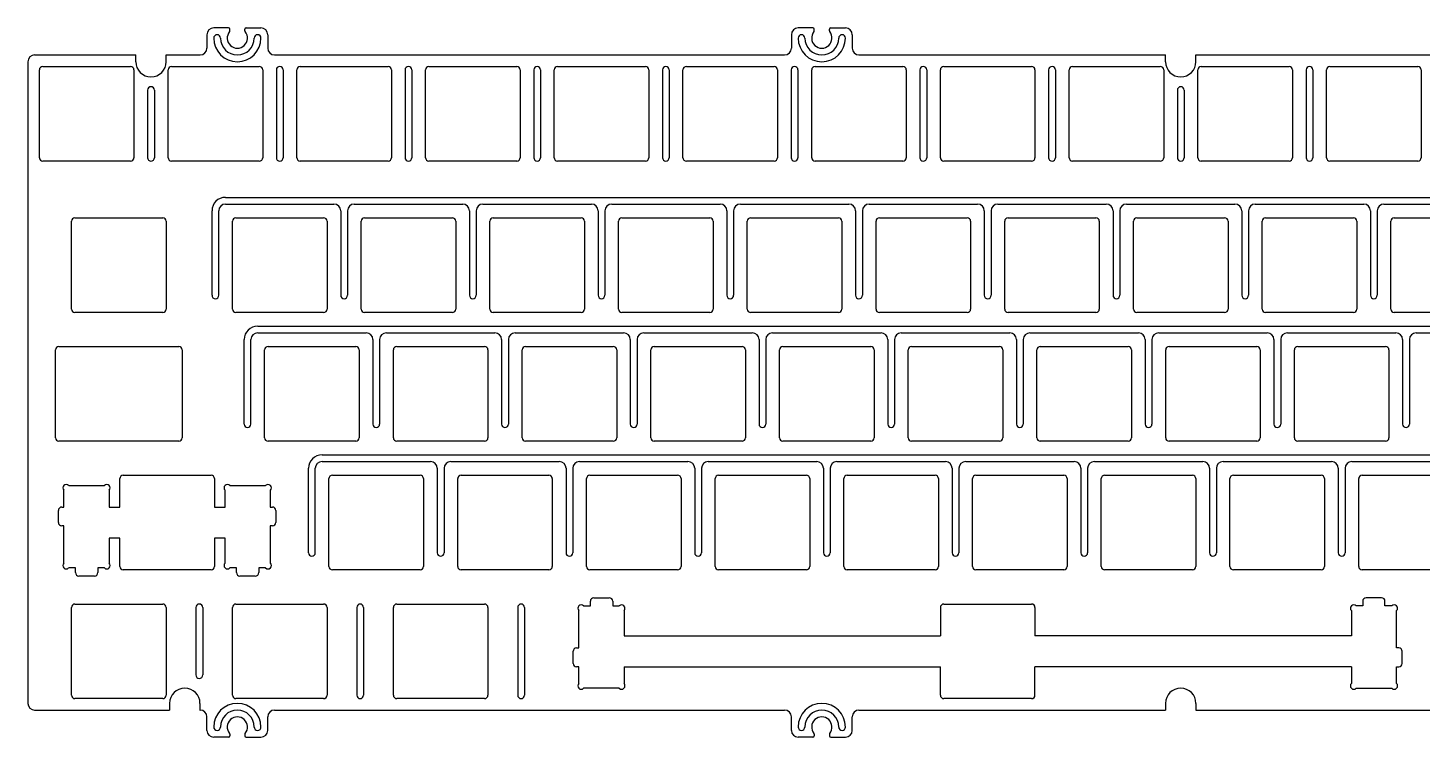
# Model space of a CAD drawing. Header units: millimetres. Extents: x 2457 to 2802, y 1540 to 1645.
# Drawn here: x 2457.1 to 2663.5, y 1539.7 to 1644.7 of the extents above; entities that cross this region are included whole.
import ezdxf

# ---------------------------------------------------------------- set-up
doc = ezdxf.new("R2010")
doc.units = ezdxf.units.MM

msp = doc.modelspace()

# ---------------------------------------------------------------- linework, layer by layer
for p, q in [((2486.83, 1644.66), (2484.65, 1644.66)), ((2489.47, 1644.66), (2491.65, 1644.66)), ((2573.33, 1644.66), (2571.15, 1644.66)), ((2575.97, 1644.66), (2578.15, 1644.66)), ((2483.65, 1643.66), (2483.65, 1641.66)), ((2485.15, 1643.66), (2485.15, 1643.66)), ((2487.03, 1644.24), (2487.03, 1644.46)), ((2489.27, 1644.24), (2489.27, 1644.46)), ((2491.15, 1643.66), (2491.15, 1643.66)), ((2492.65, 1643.66), (2492.65, 1641.66)), ((2570.15, 1643.66), (2570.15, 1641.66)), ((2571.65, 1643.66), (2571.65, 1643.66)), ((2573.53, 1644.24), (2573.53, 1644.46)), ((2575.77, 1644.24), (2575.77, 1644.46)), ((2577.65, 1643.66), (2577.65, 1643.66)), ((2579.15, 1643.66), (2579.15, 1641.66)), ((2458.15, 1640.66), (2473.12, 1640.66)), ((2473.12, 1639.66), (2473.12, 1640.66)), ((2477.62, 1640.66), (2482.65, 1640.66)), ((2477.62, 1639.66), (2477.62, 1640.66)), ((2493.65, 1640.66), (2569.15, 1640.66)), ((2580.15, 1640.66), (2625.52, 1640.66)), ((2625.52, 1639.66), (2625.52, 1640.66)), ((2630.02, 1640.66), (2678.75, 1640.66)), ((2630.02, 1639.66), (2630.02, 1640.66)), ((2457.15, 1639.66), (2457.15, 1544.71)), ((2458.85, 1625.46), (2458.85, 1638.46)), ((2459.35, 1638.96), (2472.35, 1638.96)), ((2472.85, 1638.46), (2472.85, 1625.46)), ((2477.9, 1625.46), (2477.9, 1638.46)), ((2478.4, 1638.96), (2491.4, 1638.96)), ((2491.9, 1638.46), (2491.9, 1625.46)), ((2493.92, 1638.46), (2493.92, 1625.46)), ((2494.42, 1638.96), (2494.42, 1638.96)), ((2494.92, 1638.46), (2494.92, 1625.46)), ((2496.95, 1625.46), (2496.95, 1638.46)), ((2497.45, 1638.96), (2510.45, 1638.96)), ((2510.95, 1638.46), (2510.95, 1625.46)), ((2512.97, 1638.46), (2512.97, 1625.46)), ((2513.47, 1638.96), (2513.47, 1638.96)), ((2513.97, 1638.46), (2513.97, 1625.46)), ((2516, 1625.46), (2516, 1638.46)), ((2516.5, 1638.96), (2529.5, 1638.96)), ((2530, 1638.46), (2530, 1625.46)), ((2532.02, 1638.46), (2532.02, 1625.46)), ((2532.52, 1638.96), (2532.52, 1638.96)), ((2533.02, 1638.46), (2533.02, 1625.46)), ((2535.05, 1625.46), (2535.05, 1638.46)), ((2535.55, 1638.96), (2548.55, 1638.96)), ((2549.05, 1638.46), (2549.05, 1625.46)), ((2551.07, 1638.46), (2551.07, 1625.46)), ((2551.57, 1638.96), (2551.57, 1638.96)), ((2552.07, 1638.46), (2552.07, 1625.46)), ((2554.1, 1625.46), (2554.1, 1638.46)), ((2554.6, 1638.96), (2567.6, 1638.96)), ((2568.1, 1638.46), (2568.1, 1625.46)), ((2570.12, 1638.46), (2570.12, 1625.46)), ((2570.62, 1638.96), (2570.62, 1638.96)), ((2571.12, 1638.46), (2571.12, 1625.46)), ((2573.15, 1625.46), (2573.15, 1638.46)), ((2573.65, 1638.96), (2586.65, 1638.96)), ((2587.15, 1638.46), (2587.15, 1625.46)), ((2589.17, 1638.46), (2589.17, 1625.46)), ((2589.67, 1638.96), (2589.67, 1638.96)), ((2590.17, 1638.46), (2590.17, 1625.46)), ((2592.2, 1625.46), (2592.2, 1638.46)), ((2592.7, 1638.96), (2605.7, 1638.96)), ((2606.2, 1638.46), (2606.2, 1625.46)), ((2608.22, 1638.46), (2608.22, 1625.46)), ((2608.72, 1638.96), (2608.72, 1638.96)), ((2609.22, 1638.46), (2609.22, 1625.46)), ((2611.25, 1625.46), (2611.25, 1638.46)), ((2611.75, 1638.96), (2624.75, 1638.96)), ((2625.25, 1638.46), (2625.25, 1625.46)), ((2630.3, 1625.46), (2630.3, 1638.46)), ((2630.8, 1638.96), (2643.8, 1638.96)), ((2644.3, 1638.46), (2644.3, 1625.46)), ((2646.32, 1638.46), (2646.32, 1625.46)), ((2646.82, 1638.96), (2646.82, 1638.96)), ((2647.32, 1638.46), (2647.32, 1625.46)), ((2649.35, 1625.46), (2649.35, 1638.46)), ((2649.85, 1638.96), (2662.85, 1638.96)), ((2663.35, 1638.46), (2663.35, 1625.46)), ((2474.87, 1635.46), (2474.87, 1625.46)), ((2475.37, 1635.96), (2475.37, 1635.96)), ((2475.87, 1635.46), (2475.87, 1625.46)), ((2627.27, 1635.46), (2627.27, 1625.46)), ((2627.77, 1635.96), (2627.77, 1635.96)), ((2628.27, 1635.46), (2628.27, 1625.46)), ((2472.35, 1624.96), (2459.35, 1624.96)), ((2475.37, 1624.96), (2475.37, 1624.96)), ((2491.4, 1624.96), (2478.4, 1624.96)), ((2494.42, 1624.96), (2494.42, 1624.96)), ((2510.45, 1624.96), (2497.45, 1624.96)), ((2513.47, 1624.96), (2513.47, 1624.96)), ((2529.5, 1624.96), (2516.5, 1624.96)), ((2532.52, 1624.96), (2532.52, 1624.96)), ((2548.55, 1624.96), (2535.55, 1624.96)), ((2551.57, 1624.96), (2551.57, 1624.96)), ((2567.6, 1624.96), (2554.6, 1624.96)), ((2570.62, 1624.96), (2570.62, 1624.96)), ((2586.65, 1624.96), (2573.65, 1624.96)), ((2589.67, 1624.96), (2589.67, 1624.96)), ((2605.7, 1624.96), (2592.7, 1624.96)), ((2608.72, 1624.96), (2608.72, 1624.96)), ((2624.75, 1624.96), (2611.75, 1624.96)), ((2627.77, 1624.96), (2627.77, 1624.96)), ((2643.8, 1624.96), (2630.8, 1624.96)), ((2646.82, 1624.96), (2646.82, 1624.96)), ((2662.85, 1624.96), (2649.85, 1624.96)), ((2486.4, 1619.59), (2712, 1619.59)), ((2486.4, 1618.59), (2502.45, 1618.59)), ((2505.45, 1618.59), (2521.5, 1618.59)), ((2524.5, 1618.59), (2540.55, 1618.59)), ((2543.55, 1618.59), (2559.6, 1618.59)), ((2562.6, 1618.59), (2578.65, 1618.59)), ((2581.65, 1618.59), (2597.7, 1618.59)), ((2600.7, 1618.59), (2616.75, 1618.59)), ((2619.75, 1618.59), (2635.8, 1618.59)), ((2638.8, 1618.59), (2654.85, 1618.59)), ((2657.85, 1618.59), (2673.9, 1618.59)), ((2463.61, 1603.06), (2463.61, 1616.06)), ((2464.11, 1616.56), (2477.11, 1616.56)), ((2477.61, 1616.06), (2477.61, 1603.06)), ((2484.4, 1605.09), (2484.4, 1617.59)), ((2485.4, 1605.09), (2485.4, 1617.59)), ((2487.42, 1603.06), (2487.42, 1616.06)), ((2487.92, 1616.56), (2500.92, 1616.56)), ((2501.42, 1616.06), (2501.42, 1603.06)), ((2503.45, 1617.59), (2503.45, 1605.09)), ((2504.45, 1617.59), (2504.45, 1605.09)), ((2506.47, 1603.06), (2506.47, 1616.06)), ((2506.97, 1616.56), (2519.97, 1616.56)), ((2520.47, 1616.06), (2520.47, 1603.06)), ((2522.5, 1617.59), (2522.5, 1605.09)), ((2523.5, 1617.59), (2523.5, 1605.09)), ((2525.52, 1603.06), (2525.52, 1616.06)), ((2526.02, 1616.56), (2539.02, 1616.56)), ((2539.52, 1616.06), (2539.52, 1603.06)), ((2541.55, 1617.59), (2541.55, 1605.09)), ((2542.55, 1617.59), (2542.55, 1605.09)), ((2544.57, 1603.06), (2544.57, 1616.06)), ((2545.07, 1616.56), (2558.07, 1616.56)), ((2558.57, 1616.06), (2558.57, 1603.06)), ((2560.6, 1617.59), (2560.6, 1605.09)), ((2561.6, 1617.59), (2561.6, 1605.09)), ((2563.62, 1603.06), (2563.62, 1616.06)), ((2564.12, 1616.56), (2577.12, 1616.56)), ((2577.62, 1616.06), (2577.62, 1603.06)), ((2579.65, 1617.59), (2579.65, 1605.09)), ((2580.65, 1617.59), (2580.65, 1605.09)), ((2582.67, 1603.06), (2582.67, 1616.06)), ((2583.17, 1616.56), (2596.17, 1616.56)), ((2596.67, 1616.06), (2596.67, 1603.06)), ((2598.7, 1617.59), (2598.7, 1605.09)), ((2599.7, 1617.59), (2599.7, 1605.09)), ((2601.72, 1603.06), (2601.72, 1616.06)), ((2602.22, 1616.56), (2615.22, 1616.56)), ((2615.72, 1616.06), (2615.72, 1603.06)), ((2617.75, 1617.59), (2617.75, 1605.09)), ((2618.75, 1617.59), (2618.75, 1605.09)), ((2620.77, 1603.06), (2620.77, 1616.06)), ((2621.27, 1616.56), (2634.27, 1616.56)), ((2634.77, 1616.06), (2634.77, 1603.06)), ((2636.8, 1617.59), (2636.8, 1605.09)), ((2637.8, 1617.59), (2637.8, 1605.09)), ((2639.82, 1603.06), (2639.82, 1616.06)), ((2640.32, 1616.56), (2653.32, 1616.56)), ((2653.82, 1616.06), (2653.82, 1603.06)), ((2655.85, 1617.59), (2655.85, 1605.09)), ((2656.85, 1617.59), (2656.85, 1605.09)), ((2658.87, 1603.06), (2658.87, 1616.06)), ((2659.37, 1616.56), (2672.37, 1616.56)), ((2477.11, 1602.56), (2464.11, 1602.56)), ((2500.92, 1602.56), (2487.92, 1602.56)), ((2519.97, 1602.56), (2506.97, 1602.56)), ((2539.02, 1602.56), (2526.02, 1602.56)), ((2558.07, 1602.56), (2545.07, 1602.56)), ((2577.12, 1602.56), (2564.12, 1602.56)), ((2596.17, 1602.56), (2583.17, 1602.56)), ((2615.22, 1602.56), (2602.22, 1602.56)), ((2634.27, 1602.56), (2621.27, 1602.56)), ((2653.32, 1602.56), (2640.32, 1602.56)), ((2672.37, 1602.56), (2659.37, 1602.56)), ((2491.16, 1600.54), (2697.71, 1600.54)), ((2491.16, 1599.54), (2507.21, 1599.54)), ((2510.21, 1599.54), (2526.26, 1599.54)), ((2529.26, 1599.54), (2545.31, 1599.54)), ((2548.31, 1599.54), (2564.36, 1599.54)), ((2567.36, 1599.54), (2583.41, 1599.54)), ((2586.41, 1599.54), (2602.46, 1599.54)), ((2605.46, 1599.54), (2621.51, 1599.54)), ((2624.51, 1599.54), (2640.56, 1599.54)), ((2643.56, 1599.54), (2659.61, 1599.54)), ((2662.61, 1599.54), (2678.66, 1599.54)), ((2461.73, 1597.51), (2479.49, 1597.51)), ((2489.16, 1586.04), (2489.16, 1598.54)), ((2490.16, 1586.04), (2490.16, 1598.54)), ((2492.69, 1597.51), (2505.69, 1597.51)), ((2508.21, 1598.54), (2508.21, 1586.04)), ((2509.21, 1598.54), (2509.21, 1586.04)), ((2511.74, 1597.51), (2524.74, 1597.51)), ((2527.26, 1598.54), (2527.26, 1586.04)), ((2528.26, 1598.54), (2528.26, 1586.04)), ((2530.79, 1597.51), (2543.79, 1597.51)), ((2546.31, 1598.54), (2546.31, 1586.04)), ((2547.31, 1598.54), (2547.31, 1586.04)), ((2549.84, 1597.51), (2562.84, 1597.51)), ((2565.36, 1598.54), (2565.36, 1586.04)), ((2566.36, 1598.54), (2566.36, 1586.04)), ((2568.89, 1597.51), (2581.89, 1597.51)), ((2584.41, 1598.54), (2584.41, 1586.04)), ((2585.41, 1598.54), (2585.41, 1586.04)), ((2587.94, 1597.51), (2600.94, 1597.51)), ((2603.46, 1598.54), (2603.46, 1586.04)), ((2604.46, 1598.54), (2604.46, 1586.04)), ((2606.99, 1597.51), (2619.99, 1597.51)), ((2622.51, 1598.54), (2622.51, 1586.04)), ((2623.51, 1598.54), (2623.51, 1586.04)), ((2626.04, 1597.51), (2639.04, 1597.51)), ((2641.56, 1598.54), (2641.56, 1586.04)), ((2642.56, 1598.54), (2642.56, 1586.04)), ((2645.09, 1597.51), (2658.09, 1597.51)), ((2660.61, 1598.54), (2660.61, 1586.04)), ((2661.61, 1598.54), (2661.61, 1586.04)), ((2461.23, 1584.01), (2461.23, 1597.01)), ((2479.99, 1597.01), (2479.99, 1584.01)), ((2492.19, 1584.01), (2492.19, 1597.01)), ((2506.19, 1597.01), (2506.19, 1584.01)), ((2511.24, 1584.01), (2511.24, 1597.01)), ((2525.24, 1597.01), (2525.24, 1584.01)), ((2530.29, 1584.01), (2530.29, 1597.01)), ((2544.29, 1597.01), (2544.29, 1584.01)), ((2549.34, 1584.01), (2549.34, 1597.01)), ((2563.34, 1597.01), (2563.34, 1584.01)), ((2568.39, 1584.01), (2568.39, 1597.01)), ((2582.39, 1597.01), (2582.39, 1584.01)), ((2587.44, 1584.01), (2587.44, 1597.01)), ((2601.44, 1597.01), (2601.44, 1584.01)), ((2606.49, 1584.01), (2606.49, 1597.01)), ((2620.49, 1597.01), (2620.49, 1584.01)), ((2625.54, 1584.01), (2625.54, 1597.01)), ((2639.54, 1597.01), (2639.54, 1584.01)), ((2644.59, 1584.01), (2644.59, 1597.01)), ((2658.59, 1597.01), (2658.59, 1584.01)), ((2479.49, 1583.51), (2461.73, 1583.51)), ((2505.69, 1583.51), (2492.69, 1583.51)), ((2524.74, 1583.51), (2511.74, 1583.51)), ((2543.79, 1583.51), (2530.79, 1583.51)), ((2562.84, 1583.51), (2549.84, 1583.51)), ((2581.89, 1583.51), (2568.89, 1583.51)), ((2600.94, 1583.51), (2587.94, 1583.51)), ((2619.99, 1583.51), (2606.99, 1583.51)), ((2639.04, 1583.51), (2626.04, 1583.51)), ((2658.09, 1583.51), (2645.09, 1583.51)), ((2500.69, 1581.49), (2688.19, 1581.49)), ((2498.69, 1566.99), (2498.69, 1579.49)), ((2499.69, 1566.99), (2499.69, 1579.49)), ((2500.69, 1580.49), (2516.74, 1580.49)), ((2517.74, 1579.49), (2517.74, 1566.99)), ((2518.74, 1579.49), (2518.74, 1566.99)), ((2519.74, 1580.49), (2535.79, 1580.49)), ((2536.79, 1579.49), (2536.79, 1566.99)), ((2537.79, 1579.49), (2537.79, 1566.99)), ((2538.79, 1580.49), (2554.84, 1580.49)), ((2555.84, 1579.49), (2555.84, 1566.99)), ((2556.84, 1579.49), (2556.84, 1566.99)), ((2557.84, 1580.49), (2573.89, 1580.49)), ((2574.89, 1579.49), (2574.89, 1566.99)), ((2575.89, 1579.49), (2575.89, 1566.99)), ((2576.89, 1580.49), (2592.94, 1580.49)), ((2593.94, 1579.49), (2593.94, 1566.99)), ((2594.94, 1579.49), (2594.94, 1566.99)), ((2595.94, 1580.49), (2611.99, 1580.49)), ((2612.99, 1579.49), (2612.99, 1566.99)), ((2613.99, 1579.49), (2613.99, 1566.99)), ((2614.99, 1580.49), (2631.04, 1580.49)), ((2632.04, 1579.49), (2632.04, 1566.99)), ((2633.04, 1579.49), (2633.04, 1566.99)), ((2634.04, 1580.49), (2650.09, 1580.49)), ((2651.09, 1579.49), (2651.09, 1566.99)), ((2652.09, 1579.49), (2652.09, 1566.99)), ((2653.09, 1580.49), (2669.14, 1580.49)), ((2463.19, 1576.94), (2468.47, 1576.94)), ((2470.76, 1573.76), (2470.76, 1577.96)), ((2471.26, 1578.46), (2484.26, 1578.46)), ((2484.76, 1577.96), (2484.76, 1573.76)), ((2487.04, 1576.94), (2492.32, 1576.94)), ((2501.71, 1564.96), (2501.71, 1577.96)), ((2502.21, 1578.46), (2515.21, 1578.46)), ((2515.71, 1577.96), (2515.71, 1564.96)), ((2520.76, 1564.96), (2520.76, 1577.96)), ((2521.26, 1578.46), (2534.26, 1578.46)), ((2534.76, 1577.96), (2534.76, 1564.96)), ((2539.81, 1564.96), (2539.81, 1577.96)), ((2540.31, 1578.46), (2553.31, 1578.46)), ((2553.81, 1577.96), (2553.81, 1564.96)), ((2558.86, 1564.96), (2558.86, 1577.96)), ((2559.36, 1578.46), (2572.36, 1578.46)), ((2572.86, 1577.96), (2572.86, 1564.96)), ((2577.91, 1564.96), (2577.91, 1577.96)), ((2578.41, 1578.46), (2591.41, 1578.46)), ((2591.91, 1577.96), (2591.91, 1564.96)), ((2596.96, 1564.96), (2596.96, 1577.96)), ((2597.46, 1578.46), (2610.46, 1578.46)), ((2610.96, 1577.96), (2610.96, 1564.96)), ((2616.01, 1564.96), (2616.01, 1577.96)), ((2616.51, 1578.46), (2629.51, 1578.46)), ((2630.01, 1577.96), (2630.01, 1564.96)), ((2635.06, 1564.96), (2635.06, 1577.96)), ((2635.56, 1578.46), (2648.56, 1578.46)), ((2649.06, 1577.96), (2649.06, 1564.96)), ((2654.11, 1564.96), (2654.11, 1577.96)), ((2654.61, 1578.46), (2667.61, 1578.46)), ((2462.48, 1573.76), (2462.48, 1576.24)), ((2469.18, 1576.24), (2469.18, 1573.76)), ((2486.33, 1573.76), (2486.33, 1576.24)), ((2493.03, 1576.24), (2493.03, 1573.76)), ((2461.66, 1571.47), (2461.66, 1573.26)), ((2462.16, 1573.76), (2462.48, 1573.76)), ((2469.18, 1573.76), (2470.76, 1573.76)), ((2484.76, 1573.76), (2486.33, 1573.76)), ((2493.03, 1573.76), (2493.36, 1573.76)), ((2493.86, 1573.26), (2493.86, 1571.47)), ((2462.48, 1570.97), (2462.16, 1570.97)), ((2462.48, 1565.45), (2462.48, 1570.97)), ((2493.03, 1570.97), (2493.03, 1565.45)), ((2493.36, 1570.97), (2493.03, 1570.97)), ((2469.18, 1569.16), (2469.18, 1565.45)), ((2470.76, 1569.16), (2469.18, 1569.16)), ((2470.76, 1564.96), (2470.76, 1569.16)), ((2484.76, 1569.16), (2484.76, 1564.96)), ((2486.33, 1569.16), (2484.76, 1569.16)), ((2486.33, 1565.45), (2486.33, 1569.16)), ((2464.21, 1564.75), (2463.19, 1564.75)), ((2464.21, 1564.05), (2464.21, 1564.75)), ((2467.51, 1564.75), (2467.51, 1564.05)), ((2468.47, 1564.75), (2467.51, 1564.75)), ((2484.26, 1564.46), (2471.26, 1564.46)), ((2488.01, 1564.75), (2487.04, 1564.75)), ((2488.01, 1564.05), (2488.01, 1564.75)), ((2491.31, 1564.75), (2491.31, 1564.05)), ((2492.32, 1564.75), (2491.31, 1564.75)), ((2515.21, 1564.46), (2502.21, 1564.46)), ((2534.26, 1564.46), (2521.26, 1564.46)), ((2553.31, 1564.46), (2540.31, 1564.46)), ((2572.36, 1564.46), (2559.36, 1564.46)), ((2591.41, 1564.46), (2578.41, 1564.46)), ((2610.46, 1564.46), (2597.46, 1564.46)), ((2629.51, 1564.46), (2616.51, 1564.46)), ((2648.56, 1564.46), (2635.56, 1564.46)), ((2667.61, 1564.46), (2654.61, 1564.46)), ((2467.01, 1563.55), (2464.71, 1563.55)), ((2490.81, 1563.55), (2488.51, 1563.55)), ((2540.9, 1560.33), (2543.2, 1560.33)), ((2657.5, 1560.33), (2655.2, 1560.33)), ((2463.61, 1545.91), (2463.61, 1558.91)), ((2464.11, 1559.41), (2477.11, 1559.41)), ((2477.61, 1558.91), (2477.61, 1545.91)), ((2482.02, 1558.91), (2482.02, 1548.91)), ((2482.52, 1559.41), (2482.52, 1559.41)), ((2483.02, 1558.91), (2483.02, 1548.91)), ((2487.42, 1545.91), (2487.42, 1558.91)), ((2487.92, 1559.41), (2500.92, 1559.41)), ((2501.42, 1558.91), (2501.42, 1545.91)), ((2505.83, 1558.91), (2505.83, 1545.91)), ((2506.33, 1559.41), (2506.33, 1559.41)), ((2506.83, 1558.91), (2506.83, 1545.91)), ((2511.24, 1545.91), (2511.24, 1558.91)), ((2511.74, 1559.41), (2524.74, 1559.41)), ((2525.24, 1558.91), (2525.24, 1545.91)), ((2529.64, 1558.91), (2529.64, 1545.91)), ((2530.14, 1559.41), (2530.14, 1559.41)), ((2530.64, 1558.91), (2530.64, 1545.91)), ((2538.68, 1552.91), (2538.68, 1558.43)), ((2539.38, 1559.13), (2540.4, 1559.13)), ((2540.4, 1559.13), (2540.4, 1559.83)), ((2543.7, 1559.83), (2543.7, 1559.13)), ((2543.7, 1559.13), (2544.67, 1559.13)), ((2545.38, 1558.43), (2545.38, 1554.71)), ((2592.2, 1558.91), (2592.2, 1554.71)), ((2592.7, 1559.41), (2605.7, 1559.41)), ((2606.2, 1558.91), (2606.2, 1554.71)), ((2653.02, 1558.43), (2653.02, 1554.71)), ((2654.7, 1559.13), (2653.73, 1559.13)), ((2654.7, 1559.83), (2654.7, 1559.13)), ((2658, 1559.13), (2658, 1559.83)), ((2659.02, 1559.13), (2658, 1559.13)), ((2659.72, 1552.91), (2659.72, 1558.43)), ((2545.38, 1554.71), (2592.2, 1554.71)), ((2653.02, 1554.71), (2606.2, 1554.71)), ((2537.85, 1550.62), (2537.85, 1552.41)), ((2538.35, 1552.91), (2538.68, 1552.91)), ((2660.05, 1552.91), (2659.72, 1552.91)), ((2660.55, 1550.62), (2660.55, 1552.41)), ((2538.68, 1550.12), (2538.35, 1550.12)), ((2538.68, 1547.64), (2538.68, 1550.12)), ((2545.38, 1550.12), (2545.38, 1547.64)), ((2545.38, 1550.12), (2592.2, 1550.12)), ((2592.2, 1545.91), (2592.2, 1550.12)), ((2606.2, 1545.91), (2606.2, 1550.12)), ((2653.02, 1550.12), (2606.2, 1550.12)), ((2653.02, 1550.12), (2653.02, 1547.64)), ((2659.72, 1547.64), (2659.72, 1550.12)), ((2659.72, 1550.12), (2660.05, 1550.12)), ((2482.52, 1548.41), (2482.52, 1548.41)), ((2544.67, 1546.94), (2539.38, 1546.94)), ((2653.73, 1546.94), (2659.02, 1546.94)), ((2458.15, 1543.71), (2478.12, 1543.71)), ((2477.11, 1545.41), (2464.11, 1545.41)), ((2478.12, 1544.71), (2478.12, 1543.71)), ((2482.62, 1544.71), (2482.62, 1543.71)), ((2482.62, 1543.71), (2482.65, 1543.71)), ((2500.92, 1545.41), (2487.92, 1545.41)), ((2493.65, 1543.71), (2569.15, 1543.71)), ((2506.33, 1545.41), (2506.33, 1545.41)), ((2524.74, 1545.41), (2511.74, 1545.41)), ((2530.14, 1545.41), (2530.14, 1545.41)), ((2580.15, 1543.71), (2625.52, 1543.71)), ((2605.7, 1545.41), (2592.7, 1545.41)), ((2625.52, 1544.71), (2625.52, 1543.71)), ((2630.02, 1544.71), (2630.02, 1543.71)), ((2630.02, 1543.71), (2678.75, 1543.71)), ((2483.65, 1540.71), (2483.65, 1542.71)), ((2492.65, 1540.71), (2492.65, 1542.71)), ((2570.15, 1540.71), (2570.15, 1542.71)), ((2579.15, 1540.71), (2579.15, 1542.71)), ((2486.83, 1539.71), (2484.65, 1539.71)), ((2485.15, 1540.71), (2485.15, 1540.71)), ((2487.03, 1540.14), (2487.03, 1539.91)), ((2489.27, 1540.14), (2489.27, 1539.91)), ((2489.47, 1539.71), (2491.65, 1539.71)), ((2491.15, 1540.71), (2491.15, 1540.71)), ((2573.33, 1539.71), (2571.15, 1539.71)), ((2571.65, 1540.71), (2571.65, 1540.71)), ((2573.53, 1540.14), (2573.53, 1539.91)), ((2575.77, 1540.14), (2575.77, 1539.91)), ((2575.97, 1539.71), (2578.15, 1539.71)), ((2577.65, 1540.71), (2577.65, 1540.71))]:
    msp.add_line(p, q)
for centre, radius, start, end in [((2484.65, 1643.66), 1, 90, 180), ((2486.83, 1644.46), 0.2, 0, 90), ((2489.47, 1644.46), 0.2, 90, 180), ((2491.65, 1643.66), 1, 0, 90), ((2571.15, 1643.66), 1, 90, 180), ((2573.33, 1644.46), 0.2, 0, 90), ((2575.97, 1644.46), 0.2, 90, 180), ((2578.15, 1643.66), 1, 0, 90), ((2485.15, 1643.16), 0.5, 90, 180), ((2488.15, 1643.16), 3.5, 180, 0), ((2485.15, 1643.16), 0.5, 0, 90), ((2488.15, 1643.16), 2.5, 180, 360), ((2488.15, 1643.16), 1.5, 140.8335, 39.1665), ((2486.83, 1644.24), 0.2, 320.8335, 0), ((2489.47, 1644.24), 0.2, 180, 219.1665), ((2491.15, 1643.16), 0.5, 90, 180), ((2491.15, 1643.16), 0.5, 0, 90), ((2571.65, 1643.16), 0.5, 90, 180), ((2574.65, 1643.16), 3.5, 180, 0), ((2571.65, 1643.16), 0.5, 0, 90), ((2574.65, 1643.16), 2.5, 180, 360), ((2574.65, 1643.16), 1.5, 140.8335, 39.1665), ((2573.33, 1644.24), 0.2, 320.8335, 0), ((2575.97, 1644.24), 0.2, 180, 219.1665), ((2577.65, 1643.16), 0.5, 90, 180), ((2577.65, 1643.16), 0.5, 0, 90), ((2458.15, 1639.66), 1, 90, 180), ((2482.65, 1641.66), 1, 270, 0), ((2493.65, 1641.66), 1, 180, 270), ((2569.15, 1641.66), 1, 270, 0), ((2580.15, 1641.66), 1, 180, 270), ((2459.35, 1638.46), 0.5, 90, 180), ((2472.35, 1638.46), 0.5, 0, 90), ((2475.37, 1639.66), 2.25, 180, 360), ((2478.4, 1638.46), 0.5, 90, 180), ((2491.4, 1638.46), 0.5, 0, 90), ((2494.42, 1638.46), 0.5, 90, 180), ((2494.42, 1638.46), 0.5, 0, 90), ((2497.45, 1638.46), 0.5, 90, 180), ((2510.45, 1638.46), 0.5, 0, 90), ((2513.47, 1638.46), 0.5, 90, 180), ((2513.47, 1638.46), 0.5, 0, 90), ((2516.5, 1638.46), 0.5, 90, 180), ((2529.5, 1638.46), 0.5, 0, 90), ((2532.52, 1638.46), 0.5, 90, 180), ((2532.52, 1638.46), 0.5, 0, 90), ((2535.55, 1638.46), 0.5, 90, 180), ((2548.55, 1638.46), 0.5, 0, 90), ((2551.57, 1638.46), 0.5, 90, 180), ((2551.57, 1638.46), 0.5, 0, 90), ((2554.6, 1638.46), 0.5, 90, 180), ((2567.6, 1638.46), 0.5, 0, 90), ((2570.62, 1638.46), 0.5, 90, 180), ((2570.62, 1638.46), 0.5, 0, 90), ((2573.65, 1638.46), 0.5, 90, 180), ((2586.65, 1638.46), 0.5, 0, 90), ((2589.67, 1638.46), 0.5, 90, 180), ((2589.67, 1638.46), 0.5, 0, 90), ((2592.7, 1638.46), 0.5, 90, 180), ((2605.7, 1638.46), 0.5, 0, 90), ((2608.72, 1638.46), 0.5, 90, 180), ((2608.72, 1638.46), 0.5, 0, 90), ((2611.75, 1638.46), 0.5, 90, 180), ((2624.75, 1638.46), 0.5, 0, 90), ((2627.77, 1639.66), 2.25, 180, 360), ((2630.8, 1638.46), 0.5, 90, 180), ((2643.8, 1638.46), 0.5, 0, 90), ((2646.82, 1638.46), 0.5, 90, 180), ((2646.82, 1638.46), 0.5, 0, 90), ((2649.85, 1638.46), 0.5, 90, 180), ((2662.85, 1638.46), 0.5, 0, 90), ((2475.37, 1635.46), 0.5, 90, 180), ((2475.37, 1635.46), 0.5, 0, 90), ((2627.77, 1635.46), 0.5, 90, 180), ((2627.77, 1635.46), 0.5, 0, 90), ((2459.35, 1625.46), 0.5, 180, 270), ((2472.35, 1625.46), 0.5, 270, 0), ((2475.37, 1625.46), 0.5, 180, 270), ((2475.37, 1625.46), 0.5, 270, 0), ((2478.4, 1625.46), 0.5, 180, 270), ((2491.4, 1625.46), 0.5, 270, 0), ((2494.42, 1625.46), 0.5, 180, 270), ((2494.42, 1625.46), 0.5, 270, 0), ((2497.45, 1625.46), 0.5, 180, 270), ((2510.45, 1625.46), 0.5, 270, 0), ((2513.47, 1625.46), 0.5, 180, 270), ((2513.47, 1625.46), 0.5, 270, 0), ((2516.5, 1625.46), 0.5, 180, 270), ((2529.5, 1625.46), 0.5, 270, 0), ((2532.52, 1625.46), 0.5, 180, 270), ((2532.52, 1625.46), 0.5, 270, 0), ((2535.55, 1625.46), 0.5, 180, 270), ((2548.55, 1625.46), 0.5, 270, 0), ((2551.57, 1625.46), 0.5, 180, 270), ((2551.57, 1625.46), 0.5, 270, 0), ((2554.6, 1625.46), 0.5, 180, 270), ((2567.6, 1625.46), 0.5, 270, 0), ((2570.62, 1625.46), 0.5, 180, 270), ((2570.62, 1625.46), 0.5, 270, 0), ((2573.65, 1625.46), 0.5, 180, 270), ((2586.65, 1625.46), 0.5, 270, 0), ((2589.67, 1625.46), 0.5, 180, 270), ((2589.67, 1625.46), 0.5, 270, 0), ((2592.7, 1625.46), 0.5, 180, 270), ((2605.7, 1625.46), 0.5, 270, 0), ((2608.72, 1625.46), 0.5, 180, 270), ((2608.72, 1625.46), 0.5, 270, 0), ((2611.75, 1625.46), 0.5, 180, 270), ((2624.75, 1625.46), 0.5, 270, 0), ((2627.77, 1625.46), 0.5, 180, 270), ((2627.77, 1625.46), 0.5, 270, 0), ((2630.8, 1625.46), 0.5, 180, 270), ((2643.8, 1625.46), 0.5, 270, 0), ((2646.82, 1625.46), 0.5, 180, 270), ((2646.82, 1625.46), 0.5, 270, 0), ((2649.85, 1625.46), 0.5, 180, 270), ((2662.85, 1625.46), 0.5, 270, 0), ((2486.4, 1617.59), 2, 90, 180), ((2486.4, 1617.59), 1, 90, 180), ((2502.45, 1617.59), 1, 0, 90), ((2505.45, 1617.59), 1, 90, 180), ((2521.5, 1617.59), 1, 0, 90), ((2524.5, 1617.59), 1, 90, 180), ((2540.55, 1617.59), 1, 0, 90), ((2543.55, 1617.59), 1, 90, 180), ((2559.6, 1617.59), 1, 0, 90), ((2562.6, 1617.59), 1, 90, 180), ((2578.65, 1617.59), 1, 0, 90), ((2581.65, 1617.59), 1, 90, 180), ((2597.7, 1617.59), 1, 0, 90), ((2600.7, 1617.59), 1, 90, 180), ((2616.75, 1617.59), 1, 0, 90), ((2619.75, 1617.59), 1, 90, 180), ((2635.8, 1617.59), 1, 0, 90), ((2638.8, 1617.59), 1, 90, 180), ((2654.85, 1617.59), 1, 0, 90), ((2657.85, 1617.59), 1, 90, 180), ((2464.11, 1616.06), 0.5, 90, 180), ((2477.11, 1616.06), 0.5, 0, 90), ((2487.92, 1616.06), 0.5, 90, 180), ((2500.92, 1616.06), 0.5, 0, 90), ((2506.97, 1616.06), 0.5, 90, 180), ((2519.97, 1616.06), 0.5, 0, 90), ((2526.02, 1616.06), 0.5, 90, 180), ((2539.02, 1616.06), 0.5, 0, 90), ((2545.07, 1616.06), 0.5, 90, 180), ((2558.07, 1616.06), 0.5, 0, 90), ((2564.12, 1616.06), 0.5, 90, 180), ((2577.12, 1616.06), 0.5, 0, 90), ((2583.17, 1616.06), 0.5, 90, 180), ((2596.17, 1616.06), 0.5, 0, 90), ((2602.22, 1616.06), 0.5, 90, 180), ((2615.22, 1616.06), 0.5, 0, 90), ((2621.27, 1616.06), 0.5, 90, 180), ((2634.27, 1616.06), 0.5, 0, 90), ((2640.32, 1616.06), 0.5, 90, 180), ((2653.32, 1616.06), 0.5, 0, 90), ((2659.37, 1616.06), 0.5, 90, 180), ((2484.9, 1605.09), 0.5, 180, 270), ((2484.9, 1605.09), 0.5, 270, 360), ((2503.95, 1605.09), 0.5, 180, 270), ((2503.95, 1605.09), 0.5, 270, 360), ((2523, 1605.09), 0.5, 180, 270), ((2523, 1605.09), 0.5, 270, 360), ((2542.05, 1605.09), 0.5, 180, 270), ((2542.05, 1605.09), 0.5, 270, 360), ((2561.1, 1605.09), 0.5, 180, 270), ((2561.1, 1605.09), 0.5, 270, 360), ((2580.15, 1605.09), 0.5, 180, 270), ((2580.15, 1605.09), 0.5, 270, 360), ((2599.2, 1605.09), 0.5, 180, 270), ((2599.2, 1605.09), 0.5, 270, 360), ((2618.25, 1605.09), 0.5, 180, 270), ((2618.25, 1605.09), 0.5, 270, 0), ((2637.3, 1605.09), 0.5, 180, 270), ((2637.3, 1605.09), 0.5, 270, 360), ((2656.35, 1605.09), 0.5, 180, 270), ((2656.35, 1605.09), 0.5, 270, 360), ((2464.11, 1603.06), 0.5, 180, 270), ((2477.11, 1603.06), 0.5, 270, 0), ((2487.92, 1603.06), 0.5, 180, 270), ((2500.92, 1603.06), 0.5, 270, 0), ((2506.97, 1603.06), 0.5, 180, 270), ((2519.97, 1603.06), 0.5, 270, 0), ((2526.02, 1603.06), 0.5, 180, 270), ((2539.02, 1603.06), 0.5, 270, 0), ((2545.07, 1603.06), 0.5, 180, 270), ((2558.07, 1603.06), 0.5, 270, 0), ((2564.12, 1603.06), 0.5, 180, 270), ((2577.12, 1603.06), 0.5, 270, 0), ((2583.17, 1603.06), 0.5, 180, 270), ((2596.17, 1603.06), 0.5, 270, 0), ((2602.22, 1603.06), 0.5, 180, 270), ((2615.22, 1603.06), 0.5, 270, 0), ((2621.27, 1603.06), 0.5, 180, 270), ((2634.27, 1603.06), 0.5, 270, 0), ((2640.32, 1603.06), 0.5, 180, 270), ((2653.32, 1603.06), 0.5, 270, 0), ((2659.37, 1603.06), 0.5, 180, 270), ((2491.16, 1598.54), 2, 90, 180), ((2491.16, 1598.54), 1, 90, 180), ((2507.21, 1598.54), 1, 0, 90), ((2510.21, 1598.54), 1, 90, 180), ((2526.26, 1598.54), 1, 0, 90), ((2529.26, 1598.54), 1, 90, 180), ((2545.31, 1598.54), 1, 0, 90), ((2548.31, 1598.54), 1, 90, 180), ((2564.36, 1598.54), 1, 0, 90), ((2567.36, 1598.54), 1, 90, 180), ((2583.41, 1598.54), 1, 0, 90), ((2586.41, 1598.54), 1, 90, 180), ((2602.46, 1598.54), 1, 0, 90), ((2605.46, 1598.54), 1, 90, 180), ((2621.51, 1598.54), 1, 0, 90), ((2624.51, 1598.54), 1, 90, 180), ((2640.56, 1598.54), 1, 0, 90), ((2643.56, 1598.54), 1, 90, 180), ((2659.61, 1598.54), 1, 0, 90), ((2662.61, 1598.54), 1, 90, 180), ((2461.73, 1597.01), 0.5, 90, 180), ((2479.49, 1597.01), 0.5, 0, 90), ((2492.69, 1597.01), 0.5, 90, 180), ((2505.69, 1597.01), 0.5, 0, 90), ((2511.74, 1597.01), 0.5, 90, 180), ((2524.74, 1597.01), 0.5, 0, 90), ((2530.79, 1597.01), 0.5, 90, 180), ((2543.79, 1597.01), 0.5, 0, 90), ((2549.84, 1597.01), 0.5, 90, 180), ((2562.84, 1597.01), 0.5, 0, 90), ((2568.89, 1597.01), 0.5, 90, 180), ((2581.89, 1597.01), 0.5, 0, 90), ((2587.94, 1597.01), 0.5, 90, 180), ((2600.94, 1597.01), 0.5, 0, 90), ((2606.99, 1597.01), 0.5, 90, 180), ((2619.99, 1597.01), 0.5, 0, 90), ((2626.04, 1597.01), 0.5, 90, 180), ((2639.04, 1597.01), 0.5, 0, 90), ((2645.09, 1597.01), 0.5, 90, 180), ((2658.09, 1597.01), 0.5, 0, 90), ((2489.66, 1586.04), 0.5, 180, 270), ((2489.66, 1586.04), 0.5, 270, 0), ((2508.71, 1586.04), 0.5, 180, 270), ((2508.71, 1586.04), 0.5, 270, 0), ((2527.76, 1586.04), 0.5, 180, 270), ((2527.76, 1586.04), 0.5, 270, 0), ((2546.81, 1586.04), 0.5, 180, 270), ((2546.81, 1586.04), 0.5, 270, 0), ((2565.86, 1586.04), 0.5, 180, 270), ((2565.86, 1586.04), 0.5, 270, 0), ((2584.91, 1586.04), 0.5, 180, 270), ((2584.91, 1586.04), 0.5, 270, 0), ((2603.96, 1586.04), 0.5, 180, 270), ((2603.96, 1586.04), 0.5, 270, 0), ((2623.01, 1586.04), 0.5, 180, 270), ((2623.01, 1586.04), 0.5, 270, 0), ((2642.06, 1586.04), 0.5, 180, 270), ((2642.06, 1586.04), 0.5, 270, 0), ((2661.11, 1586.04), 0.5, 180, 270), ((2661.11, 1586.04), 0.5, 270, 0), ((2461.73, 1584.01), 0.5, 180, 270), ((2479.49, 1584.01), 0.5, 270, 0), ((2492.69, 1584.01), 0.5, 180, 270), ((2505.69, 1584.01), 0.5, 270, 0), ((2511.74, 1584.01), 0.5, 180, 270), ((2524.74, 1584.01), 0.5, 270, 0), ((2530.79, 1584.01), 0.5, 180, 270), ((2543.79, 1584.01), 0.5, 270, 0), ((2549.84, 1584.01), 0.5, 180, 270), ((2562.84, 1584.01), 0.5, 270, 0), ((2568.89, 1584.01), 0.5, 180, 270), ((2581.89, 1584.01), 0.5, 270, 0), ((2587.94, 1584.01), 0.5, 180, 270), ((2600.94, 1584.01), 0.5, 270, 0), ((2606.99, 1584.01), 0.5, 180, 270), ((2619.99, 1584.01), 0.5, 270, 0), ((2626.04, 1584.01), 0.5, 180, 270), ((2639.04, 1584.01), 0.5, 270, 0), ((2645.09, 1584.01), 0.5, 180, 270), ((2658.09, 1584.01), 0.5, 270, 0), ((2500.69, 1579.49), 2, 90, 180), ((2500.69, 1579.49), 1, 90, 180), ((2516.74, 1579.49), 1, 0, 90), ((2519.74, 1579.49), 1, 90, 180), ((2535.79, 1579.49), 1, 0, 90), ((2538.79, 1579.49), 1, 90, 180), ((2554.84, 1579.49), 1, 0, 90), ((2557.84, 1579.49), 1, 90, 180), ((2573.89, 1579.49), 1, 0, 90), ((2576.89, 1579.49), 1, 90, 180), ((2592.94, 1579.49), 1, 0, 90), ((2595.94, 1579.49), 1, 90, 180), ((2611.99, 1579.49), 1, 0, 90), ((2614.99, 1579.49), 1, 90, 180), ((2631.04, 1579.49), 1, 0, 90), ((2634.04, 1579.49), 1, 90, 180), ((2650.09, 1579.49), 1, 0, 90), ((2653.09, 1579.49), 1, 90, 180), ((2462.83, 1576.59), 0.5, 45, 225), ((2468.83, 1576.59), 0.5, 315.0016, 135), ((2471.26, 1577.96), 0.5, 90, 180), ((2484.26, 1577.96), 0.5, 0, 90), ((2486.68, 1576.59), 0.5, 45, 224.9984), ((2492.68, 1576.59), 0.5, 315, 135), ((2502.21, 1577.96), 0.5, 90, 180), ((2515.21, 1577.96), 0.5, 0, 90), ((2521.26, 1577.96), 0.5, 90, 180), ((2534.26, 1577.96), 0.5, 0, 90), ((2540.31, 1577.96), 0.5, 90, 180), ((2553.31, 1577.96), 0.5, 0, 90), ((2559.36, 1577.96), 0.5, 90, 180), ((2572.36, 1577.96), 0.5, 0, 90), ((2578.41, 1577.96), 0.5, 90, 180), ((2591.41, 1577.96), 0.5, 0, 90), ((2597.46, 1577.96), 0.5, 90, 180), ((2610.46, 1577.96), 0.5, 0, 90), ((2616.51, 1577.96), 0.5, 90, 180), ((2629.51, 1577.96), 0.5, 0, 90), ((2635.56, 1577.96), 0.5, 90, 180), ((2648.56, 1577.96), 0.5, 0, 90), ((2654.61, 1577.96), 0.5, 90, 180), ((2462.16, 1573.26), 0.5, 90, 180), ((2493.36, 1573.26), 0.5, 0, 90), ((2462.16, 1571.47), 0.5, 180, 270), ((2493.36, 1571.47), 0.5, 270, 0), ((2499.19, 1566.99), 0.5, 180, 270), ((2499.19, 1566.99), 0.5, 270, 0), ((2518.24, 1566.99), 0.5, 180, 270), ((2518.24, 1566.99), 0.5, 270, 0), ((2537.29, 1566.99), 0.5, 180, 270), ((2537.29, 1566.99), 0.5, 270, 0), ((2556.34, 1566.99), 0.5, 180, 270), ((2556.34, 1566.99), 0.5, 270, 0), ((2575.39, 1566.99), 0.5, 180, 270), ((2575.39, 1566.99), 0.5, 270, 0), ((2594.44, 1566.99), 0.5, 180, 270), ((2594.44, 1566.99), 0.5, 270, 0), ((2613.49, 1566.99), 0.5, 180, 270), ((2613.49, 1566.99), 0.5, 270, 0), ((2632.54, 1566.99), 0.5, 180, 270), ((2632.54, 1566.99), 0.5, 270, 0), ((2651.59, 1566.99), 0.5, 180, 270), ((2651.59, 1566.99), 0.5, 270, 0), ((2462.83, 1565.1), 0.5, 135, 315), ((2468.83, 1565.1), 0.5, 225, 45), ((2471.26, 1564.96), 0.5, 180, 270), ((2484.26, 1564.96), 0.5, 270, 360), ((2486.68, 1565.1), 0.5, 135, 315), ((2492.68, 1565.1), 0.5, 225, 45), ((2502.21, 1564.96), 0.5, 180, 270), ((2515.21, 1564.96), 0.5, 270, 0), ((2521.26, 1564.96), 0.5, 180, 270), ((2534.26, 1564.96), 0.5, 270, 0), ((2540.31, 1564.96), 0.5, 180, 270), ((2553.31, 1564.96), 0.5, 270, 0), ((2559.36, 1564.96), 0.5, 180, 270), ((2572.36, 1564.96), 0.5, 270, 0), ((2578.41, 1564.96), 0.5, 180, 270), ((2591.41, 1564.96), 0.5, 270, 0), ((2597.46, 1564.96), 0.5, 180, 270), ((2610.46, 1564.96), 0.5, 270, 0), ((2616.51, 1564.96), 0.5, 180, 270), ((2629.51, 1564.96), 0.5, 270, 0), ((2635.56, 1564.96), 0.5, 180, 270), ((2648.56, 1564.96), 0.5, 270, 0), ((2654.61, 1564.96), 0.5, 180, 270), ((2464.71, 1564.05), 0.5, 180, 270), ((2467.01, 1564.05), 0.5, 270, 360), ((2488.51, 1564.05), 0.5, 180, 270), ((2490.81, 1564.05), 0.5, 270, 0), ((2540.9, 1559.83), 0.5, 90, 180), ((2543.2, 1559.83), 0.5, 0, 90), ((2655.2, 1559.83), 0.5, 90, 180), ((2657.5, 1559.83), 0.5, 0, 90), ((2464.11, 1558.91), 0.5, 90, 180), ((2477.11, 1558.91), 0.5, 0, 90), ((2482.52, 1558.91), 0.5, 90, 180), ((2482.52, 1558.91), 0.5, 0, 90), ((2487.92, 1558.91), 0.5, 90, 180), ((2500.92, 1558.91), 0.5, 0, 90), ((2506.33, 1558.91), 0.5, 90, 180), ((2506.33, 1558.91), 0.5, 0, 90), ((2511.74, 1558.91), 0.5, 90, 180), ((2524.74, 1558.91), 0.5, 0, 90), ((2530.14, 1558.91), 0.5, 90, 180), ((2530.14, 1558.91), 0.5, 0, 90), ((2539.03, 1558.78), 0.5, 45, 225), ((2545.02, 1558.78), 0.5, 315, 135), ((2592.7, 1558.91), 0.5, 90, 180), ((2605.7, 1558.91), 0.5, 0, 90), ((2653.38, 1558.78), 0.5, 45, 225), ((2659.37, 1558.78), 0.5, 315, 135), ((2538.35, 1552.41), 0.5, 90, 180), ((2660.05, 1552.41), 0.5, 0, 90), ((2538.35, 1550.62), 0.5, 180, 270), ((2660.05, 1550.62), 0.5, 270, 0), ((2482.52, 1548.91), 0.5, 180, 270), ((2482.52, 1548.91), 0.5, 270, 0), ((2539.03, 1547.29), 0.5, 135, 315), ((2545.02, 1547.29), 0.5, 225, 44.9984), ((2653.38, 1547.29), 0.5, 135.0016, 315), ((2659.37, 1547.29), 0.5, 225, 45), ((2464.11, 1545.91), 0.5, 180, 270), ((2477.11, 1545.91), 0.5, 270, 0), ((2480.37, 1544.71), 2.25, 0, 180), ((2487.92, 1545.91), 0.5, 180, 270), ((2500.92, 1545.91), 0.5, 270, 0), ((2506.33, 1545.91), 0.5, 180, 270), ((2506.33, 1545.91), 0.5, 270, 0), ((2511.74, 1545.91), 0.5, 180, 270), ((2524.74, 1545.91), 0.5, 270, 0), ((2530.14, 1545.91), 0.5, 180, 270), ((2530.14, 1545.91), 0.5, 270, 0), ((2592.7, 1545.91), 0.5, 180, 270), ((2605.7, 1545.91), 0.5, 270, 360), ((2627.77, 1544.71), 2.25, 0, 180), ((2458.15, 1544.71), 1, 180, 270), ((2482.65, 1542.71), 1, 0, 90), ((2488.15, 1541.21), 3.5, 0, 180), ((2488.15, 1541.21), 2.5, 0, 180), ((2493.65, 1542.71), 1, 90, 180), ((2569.15, 1542.71), 1, 0, 90), ((2574.65, 1541.21), 3.5, 0, 180), ((2574.65, 1541.21), 2.5, 0, 180), ((2580.15, 1542.71), 1, 90, 180), ((2488.15, 1541.21), 1.5, 320.8335, 219.1665), ((2574.65, 1541.21), 1.5, 320.8335, 219.1665), ((2484.65, 1540.71), 1, 180, 270), ((2485.15, 1541.21), 0.5, 180, 270), ((2485.15, 1541.21), 0.5, 270, 360), ((2486.83, 1539.91), 0.2, 270, 0), ((2486.83, 1540.14), 0.2, 0, 39.1665), ((2489.47, 1540.14), 0.2, 140.8335, 180), ((2489.47, 1539.91), 0.2, 180, 270), ((2491.15, 1541.21), 0.5, 180, 270), ((2491.15, 1541.21), 0.5, 270, 360), ((2491.65, 1540.71), 1, 270, 0), ((2571.15, 1540.71), 1, 180, 270), ((2571.65, 1541.21), 0.5, 180, 270), ((2571.65, 1541.21), 0.5, 270, 360), ((2573.33, 1539.91), 0.2, 270, 0), ((2573.33, 1540.14), 0.2, 0, 39.1665), ((2575.97, 1540.14), 0.2, 140.8335, 180), ((2575.97, 1539.91), 0.2, 180, 270), ((2577.65, 1541.21), 0.5, 180, 270), ((2577.65, 1541.21), 0.5, 270, 360), ((2578.15, 1540.71), 1, 270, 0)]:
    msp.add_arc(centre, radius, start, end)

doc.saveas('drawing.dxf')
